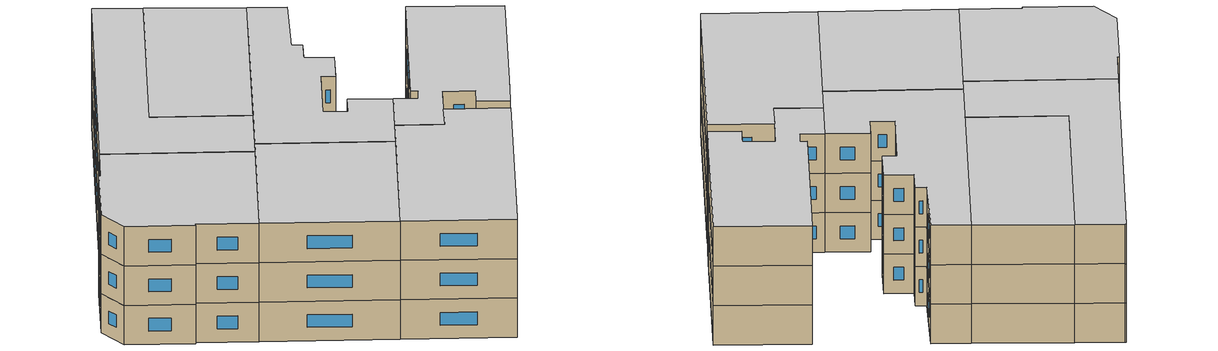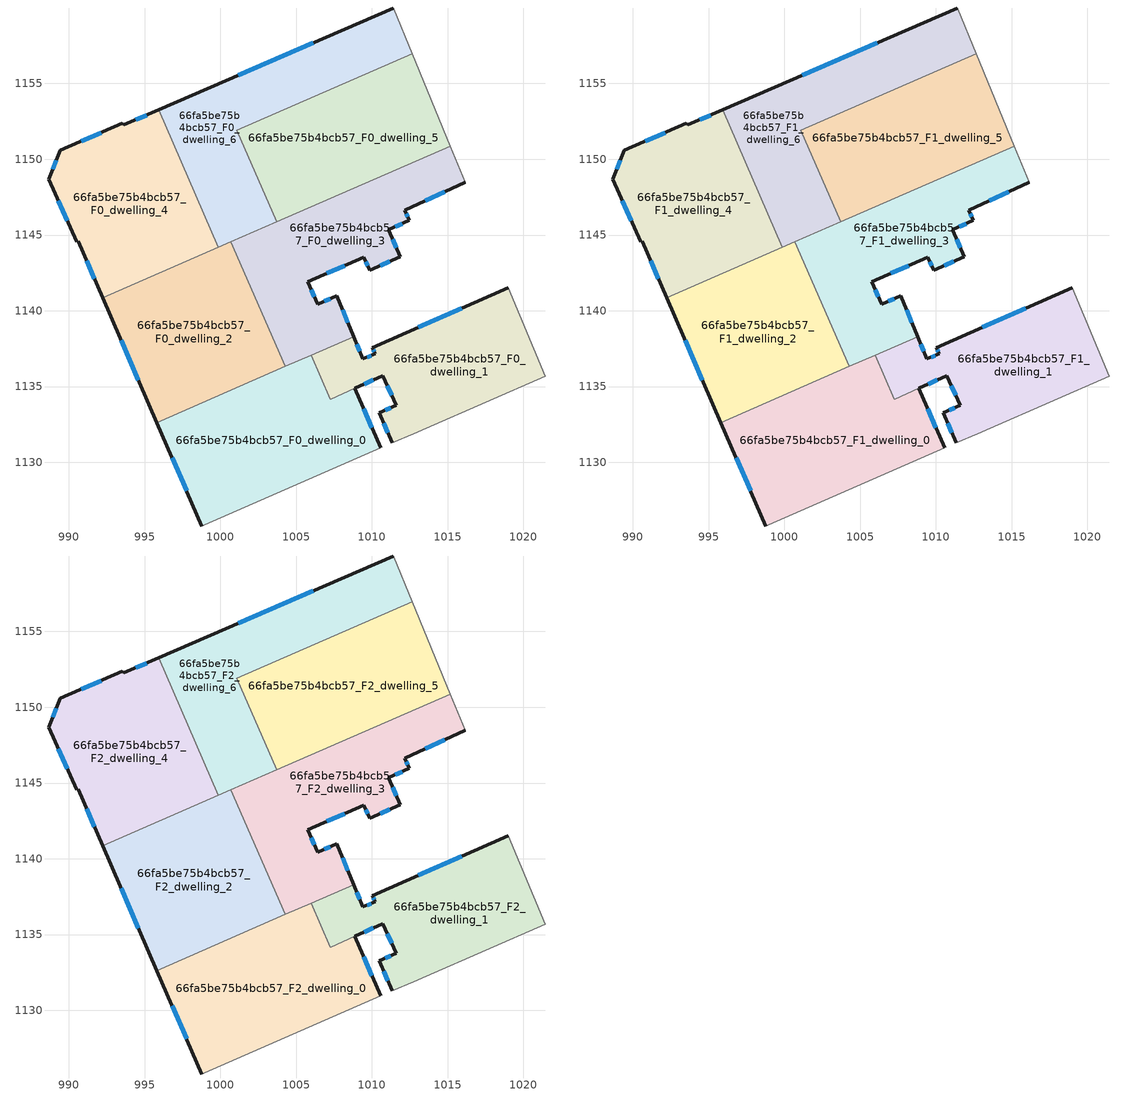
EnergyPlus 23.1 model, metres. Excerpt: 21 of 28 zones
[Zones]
66fa5be75b4bcb57_F0_dwelling_0
 floor ground (EU_floor_Construction): 1008.86,1134.88 1010.59,1130.95 998.98,1125.88 998.77,1125.8 995.81,1132.63 1006,1137.07 1007.26,1134.17 z0
 wall outside (EU_wall_Construction): 1010.59,1130.95 1008.86,1134.88 / 995.81,1132.63 998.77,1125.8 z0:3
 wall adiabatic (EU_wall_Construction): 998.77,1125.8 998.98,1125.88 1010.59,1130.95 z0:3
 wall to 66fa5be75b4bcb57_F0_dwelling_2 (EU_wall_Construction): 1004.28,1136.32 995.81,1132.63 z0:3
 wall to 66fa5be75b4bcb57_F0_dwelling_1 (EU_wall_Construction): 1008.86,1134.88 1007.26,1134.17 1006,1137.07 z0:3
 wall to 66fa5be75b4bcb57_F0_dwelling_3 (EU_wall_Construction): 1006,1137.07 1004.28,1136.32 z0:3
 window (EU_Window_Construction): 1010,1132.29 1009.44,1133.54 / 996.82,1130.3 997.76,1128.12 z1.02:1.98
66fa5be75b4bcb57_F0_dwelling_1
 floor ground (EU_floor_Construction): 1018.99,1141.51 1021.43,1135.68 1013.6,1132.26 1012.75,1131.9 1011.34,1131.28 1010.48,1133.27 1011.61,1133.75 1010.72,1135.72 1007.26,1134.17 1006,1137.07 1008.79,1138.29 1009.4,1136.82 1010.22,1137.16 1010.01,1137.57 z0
 wall outside (EU_wall_Construction): 1018.99,1141.51 1010.01,1137.57 1010.22,1137.16 1009.4,1136.82 1008.79,1138.29 / 1008.86,1134.88 1010.72,1135.72 1011.61,1133.75 1010.48,1133.27 1011.34,1131.28 z0:3
 wall adiabatic (EU_wall_Construction): 1011.34,1131.28 1012.75,1131.9 1013.6,1132.26 1021.43,1135.68 1018.99,1141.51 z0:3
 wall to 66fa5be75b4bcb57_F0_dwelling_3 (EU_wall_Construction): 1008.79,1138.29 1006,1137.07 z0:3
 window (EU_Window_Construction): 1009.19,1137.32 1009,1137.79 / 1009.94,1137.05 1009.68,1136.94 / 1010.08,1137.43 1010.15,1137.3 / 1015.94,1140.17 1013.07,1138.91 / 1010.77,1132.59 1011.05,1131.95 / 1011.23,1133.59 1010.86,1133.43 / 1011.02,1135.05 1011.31,1134.42 / 1009.49,1135.17 1010.09,1135.44 z1.02:1.98
66fa5be75b4bcb57_F0_dwelling_2
 floor ground (EU_floor_Construction): 1000.69,1144.55 1004.28,1136.32 995.81,1132.63 992.23,1140.86 z0
 wall outside (EU_wall_Construction): 992.23,1140.86 995.81,1132.63 z0:3
 wall to 66fa5be75b4bcb57_F0_dwelling_3 (EU_wall_Construction): 1004.28,1136.32 1000.69,1144.55 z0:3
 wall to 66fa5be75b4bcb57_F0_dwelling_4 (EU_wall_Construction): 999.87,1144.19 992.23,1140.86 z0:3
 wall to 66fa5be75b4bcb57_F0_dwelling_6 (EU_wall_Construction): 1000.69,1144.55 999.87,1144.19 z0:3
 window (EU_Window_Construction): 993.45,1138.06 994.59,1135.43 z1.02:1.98
66fa5be75b4bcb57_F0_dwelling_3
 floor ground (EU_floor_Construction): 1015.16,1150.87 1016.15,1148.48 1012.15,1146.63 1012.45,1145.97 1011.08,1145.35 1011.09,1145.31 1011.87,1143.56 1009.84,1142.66 1009.46,1143.53 1005.76,1141.91 1006.42,1140.42 1007.69,1140.99 1008.79,1138.29 1004.28,1136.32 1000.69,1144.55 z0
 wall outside (EU_wall_Construction): 1008.79,1138.29 1007.69,1140.99 1006.42,1140.42 1005.76,1141.91 1009.46,1143.53 1009.84,1142.66 1011.87,1143.56 1011.09,1145.31 1011.08,1145.35 1012.45,1145.97 1012.15,1146.63 1016.15,1148.48 z0:3
 wall adiabatic (EU_wall_Construction): 1016.15,1148.48 1015.16,1150.87 z0:3
 wall to 66fa5be75b4bcb57_F0_dwelling_5 (EU_wall_Construction): 1015.16,1150.87 1003.71,1145.87 z0:3
 wall to 66fa5be75b4bcb57_F0_dwelling_6 (EU_wall_Construction): 1003.71,1145.87 1000.69,1144.55 z0:3
 window (EU_Window_Construction): 1012.35,1146.19 1012.26,1146.4 / 1011.55,1145.56 1011.98,1145.76 / 1011.61,1144.16 1011.36,1144.72 / 1010.53,1142.97 1011.18,1143.26 / 1009.59,1143.23 1009.71,1142.96 / 1007.02,1142.46 1008.2,1142.98 / 1006.2,1140.93 1005.99,1141.4 / 1007.25,1140.79 1006.85,1140.61 / 1008.41,1139.21 1008.06,1140.07 / 1013.51,1147.26 1014.79,1147.85 z1.02:1.98
66fa5be75b4bcb57_F0_dwelling_4
 floor ground (EU_floor_Construction): 995.91,1153.26 999.87,1144.19 992.23,1140.86 990.62,1144.58 990.52,1144.54 988.68,1148.69 989.43,1150.58 993.53,1152.38 993.63,1152.26 z0
 wall outside (EU_wall_Construction): 995.91,1153.26 993.63,1152.26 993.53,1152.38 989.43,1150.58 988.68,1148.69 990.52,1144.54 990.62,1144.58 992.23,1140.86 z0:3
 wall to 66fa5be75b4bcb57_F0_dwelling_6 (EU_wall_Construction): 999.87,1144.19 995.91,1153.26 z0:3
 window (EU_Window_Construction): 995.14,1152.92 994.4,1152.6 / 991.17,1143.32 991.68,1142.13 / 989.3,1147.28 989.89,1145.95 / 989.17,1149.94 988.93,1149.33 / 992.13,1151.76 990.82,1151.19 z1.02:1.98
66fa5be75b4bcb57_F0_dwelling_5
 floor ground (EU_floor_Construction): 1012.65,1156.97 1015.16,1150.87 1003.71,1145.87 1001.07,1151.92 z0
 wall to 66fa5be75b4bcb57_F0_dwelling_6 (EU_wall_Construction): 1012.65,1156.97 1001.07,1151.92 1003.71,1145.87 z0:3
 wall adiabatic (EU_wall_Construction): 1015.16,1150.87 1012.65,1156.97 z0:3
66fa5be75b4bcb57_F0_dwelling_6
 floor ground (EU_floor_Construction): 1011.43,1159.94 1012.65,1156.97 1001.07,1151.92 1003.71,1145.87 999.87,1144.19 995.91,1153.26 1011.39,1159.98 z0
 wall outside (EU_wall_Construction): 1011.39,1159.98 995.91,1153.26 z0:3
 wall adiabatic (EU_wall_Construction): 1012.65,1156.97 1011.43,1159.94 1011.39,1159.98 z0:3
 window (EU_Window_Construction): 1006.12,1157.69 1001.18,1155.54 z1.02:1.98
66fa5be75b4bcb57_F1_dwelling_0
 floor to 66fa5be75b4bcb57_F0_dwelling_0 (EU_floor_Construction): 1008.86,1134.88 1010.59,1130.95 998.98,1125.88 998.77,1125.8 995.81,1132.63 1006,1137.07 1007.26,1134.17 z3
 wall outside (EU_wall_Construction): 1010.59,1130.95 1008.86,1134.88 / 995.81,1132.63 998.77,1125.8 z3:6
 wall adiabatic (EU_wall_Construction): 998.77,1125.8 998.98,1125.88 1010.59,1130.95 z3:6
 wall to 66fa5be75b4bcb57_F1_dwelling_2 (EU_wall_Construction): 1004.28,1136.32 995.81,1132.63 z3:6
 wall to 66fa5be75b4bcb57_F1_dwelling_1 (EU_wall_Construction): 1008.86,1134.88 1007.26,1134.17 1006,1137.07 z3:6
 wall to 66fa5be75b4bcb57_F1_dwelling_3 (EU_wall_Construction): 1006,1137.07 1004.28,1136.32 z3:6
 window (EU_Window_Construction): 1010,1132.29 1009.44,1133.54 / 996.82,1130.3 997.76,1128.12 z4.02:4.98
66fa5be75b4bcb57_F1_dwelling_1
 floor to 66fa5be75b4bcb57_F0_dwelling_1 (EU_floor_Construction): 1018.99,1141.51 1021.43,1135.68 1013.6,1132.26 1012.75,1131.9 1011.34,1131.28 1010.48,1133.27 1011.61,1133.75 1010.72,1135.72 1007.26,1134.17 1006,1137.07 1008.79,1138.29 1009.4,1136.82 1010.22,1137.16 1010.01,1137.57 z3
 wall outside (EU_wall_Construction): 1018.99,1141.51 1010.01,1137.57 1010.22,1137.16 1009.4,1136.82 1008.79,1138.29 / 1008.86,1134.88 1010.72,1135.72 1011.61,1133.75 1010.48,1133.27 1011.34,1131.28 z3:6
 wall adiabatic (EU_wall_Construction): 1011.34,1131.28 1012.75,1131.9 1013.6,1132.26 1021.43,1135.68 1018.99,1141.51 z3:6
 wall to 66fa5be75b4bcb57_F1_dwelling_3 (EU_wall_Construction): 1008.79,1138.29 1006,1137.07 z3:6
 window (EU_Window_Construction): 1009.19,1137.32 1009,1137.79 / 1009.94,1137.05 1009.68,1136.94 / 1010.08,1137.43 1010.15,1137.3 / 1015.94,1140.17 1013.07,1138.91 / 1010.77,1132.59 1011.05,1131.95 / 1011.23,1133.59 1010.86,1133.43 / 1011.02,1135.05 1011.31,1134.42 / 1009.49,1135.17 1010.09,1135.44 z4.02:4.98
66fa5be75b4bcb57_F1_dwelling_2
 floor to 66fa5be75b4bcb57_F0_dwelling_2 (EU_floor_Construction): 1000.69,1144.55 1004.28,1136.32 995.81,1132.63 992.23,1140.86 z3
 wall outside (EU_wall_Construction): 992.23,1140.86 995.81,1132.63 z3:6
 wall to 66fa5be75b4bcb57_F1_dwelling_3 (EU_wall_Construction): 1004.28,1136.32 1000.69,1144.55 z3:6
 wall to 66fa5be75b4bcb57_F1_dwelling_4 (EU_wall_Construction): 999.87,1144.19 992.23,1140.86 z3:6
 wall to 66fa5be75b4bcb57_F1_dwelling_6 (EU_wall_Construction): 1000.69,1144.55 999.87,1144.19 z3:6
 window (EU_Window_Construction): 993.45,1138.06 994.59,1135.43 z4.02:4.98
66fa5be75b4bcb57_F1_dwelling_3
 floor to 66fa5be75b4bcb57_F0_dwelling_3 (EU_floor_Construction): 1015.16,1150.87 1016.15,1148.48 1012.15,1146.63 1012.45,1145.97 1011.08,1145.35 1011.09,1145.31 1011.87,1143.56 1009.84,1142.66 1009.46,1143.53 1005.76,1141.91 1006.42,1140.42 1007.69,1140.99 1008.79,1138.29 1004.28,1136.32 1000.69,1144.55 z3
 wall outside (EU_wall_Construction): 1008.79,1138.29 1007.69,1140.99 1006.42,1140.42 1005.76,1141.91 1009.46,1143.53 1009.84,1142.66 1011.87,1143.56 1011.09,1145.31 1011.08,1145.35 1012.45,1145.97 1012.15,1146.63 1016.15,1148.48 z3:6
 wall adiabatic (EU_wall_Construction): 1016.15,1148.48 1015.16,1150.87 z3:6
 wall to 66fa5be75b4bcb57_F1_dwelling_5 (EU_wall_Construction): 1015.16,1150.87 1003.71,1145.87 z3:6
 wall to 66fa5be75b4bcb57_F1_dwelling_6 (EU_wall_Construction): 1003.71,1145.87 1000.69,1144.55 z3:6
 window (EU_Window_Construction): 1012.35,1146.19 1012.26,1146.4 / 1011.55,1145.56 1011.98,1145.76 / 1011.61,1144.16 1011.36,1144.72 / 1010.53,1142.97 1011.18,1143.26 / 1009.59,1143.23 1009.71,1142.96 / 1007.02,1142.46 1008.2,1142.98 / 1006.2,1140.93 1005.99,1141.4 / 1007.25,1140.79 1006.85,1140.61 / 1008.41,1139.21 1008.06,1140.07 / 1013.51,1147.26 1014.79,1147.85 z4.02:4.98
66fa5be75b4bcb57_F1_dwelling_4
 floor to 66fa5be75b4bcb57_F0_dwelling_4 (EU_floor_Construction): 995.91,1153.26 999.87,1144.19 992.23,1140.86 990.62,1144.58 990.52,1144.54 988.68,1148.69 989.43,1150.58 993.53,1152.38 993.63,1152.26 z3
 wall outside (EU_wall_Construction): 995.91,1153.26 993.63,1152.26 993.53,1152.38 989.43,1150.58 988.68,1148.69 990.52,1144.54 990.62,1144.58 992.23,1140.86 z3:6
 wall to 66fa5be75b4bcb57_F1_dwelling_6 (EU_wall_Construction): 999.87,1144.19 995.91,1153.26 z3:6
 window (EU_Window_Construction): 995.14,1152.92 994.4,1152.6 / 991.17,1143.32 991.68,1142.13 / 989.3,1147.28 989.89,1145.95 / 989.17,1149.94 988.93,1149.33 / 992.13,1151.76 990.82,1151.19 z4.02:4.98
66fa5be75b4bcb57_F1_dwelling_5
 floor to 66fa5be75b4bcb57_F0_dwelling_5 (EU_floor_Construction): 1012.65,1156.97 1015.16,1150.87 1003.71,1145.87 1001.07,1151.92 z3
 wall to 66fa5be75b4bcb57_F1_dwelling_6 (EU_wall_Construction): 1012.65,1156.97 1001.07,1151.92 1003.71,1145.87 z3:6
 wall adiabatic (EU_wall_Construction): 1015.16,1150.87 1012.65,1156.97 z3:6
66fa5be75b4bcb57_F1_dwelling_6
 floor to 66fa5be75b4bcb57_F0_dwelling_6 (EU_floor_Construction): 1011.43,1159.94 1012.65,1156.97 1001.07,1151.92 1003.71,1145.87 999.87,1144.19 995.91,1153.26 1011.39,1159.98 z3
 wall outside (EU_wall_Construction): 1011.39,1159.98 995.91,1153.26 z3:6
 wall adiabatic (EU_wall_Construction): 1012.65,1156.97 1011.43,1159.94 1011.39,1159.98 z3:6
 window (EU_Window_Construction): 1006.12,1157.69 1001.18,1155.54 z4.02:4.98
66fa5be75b4bcb57_F2_dwelling_0
 floor to 66fa5be75b4bcb57_F1_dwelling_0 (EU_floor_Construction): 1008.86,1134.88 1010.59,1130.95 998.98,1125.88 998.77,1125.8 995.81,1132.63 1006,1137.07 1007.26,1134.17 z6
 wall outside (EU_wall_Construction): 1010.59,1130.95 1008.86,1134.88 / 995.81,1132.63 998.77,1125.8 z6:9
 wall adiabatic (EU_wall_Construction): 998.77,1125.8 998.98,1125.88 1010.59,1130.95 z6:9
 wall to 66fa5be75b4bcb57_F2_dwelling_2 (EU_wall_Construction): 1004.28,1136.32 995.81,1132.63 z6:9
 wall to 66fa5be75b4bcb57_F2_dwelling_1 (EU_wall_Construction): 1008.86,1134.88 1007.26,1134.17 1006,1137.07 z6:9
 wall to 66fa5be75b4bcb57_F2_dwelling_3 (EU_wall_Construction): 1006,1137.07 1004.28,1136.32 z6:9
 window (EU_Window_Construction): 1010,1132.29 1009.44,1133.54 / 996.82,1130.3 997.76,1128.12 z7.02:7.98
 ceiling to 66fa5be75b4bcb57_F3_dwelling_0 (EU_floor_Construction): 1010.59,1130.95 1008.86,1134.88 1007.26,1134.17 1006,1137.07 995.81,1132.63 998.77,1125.8 998.98,1125.88 z9
66fa5be75b4bcb57_F2_dwelling_1
 floor to 66fa5be75b4bcb57_F1_dwelling_1 (EU_floor_Construction): 1018.99,1141.51 1021.43,1135.68 1013.6,1132.26 1012.75,1131.9 1011.34,1131.28 1010.48,1133.27 1011.61,1133.75 1010.72,1135.72 1007.26,1134.17 1006,1137.07 1008.79,1138.29 1009.4,1136.82 1010.22,1137.16 1010.01,1137.57 z6
 wall outside (EU_wall_Construction): 1018.99,1141.51 1010.01,1137.57 1010.22,1137.16 1009.4,1136.82 1008.79,1138.29 / 1008.86,1134.88 1010.72,1135.72 1011.61,1133.75 1010.48,1133.27 1011.34,1131.28 z6:9
 wall adiabatic (EU_wall_Construction): 1011.34,1131.28 1012.75,1131.9 1013.6,1132.26 1021.43,1135.68 1018.99,1141.51 z6:9
 wall to 66fa5be75b4bcb57_F2_dwelling_3 (EU_wall_Construction): 1008.79,1138.29 1006,1137.07 z6:9
 window (EU_Window_Construction): 1009.19,1137.32 1009,1137.79 / 1009.94,1137.05 1009.68,1136.94 / 1010.08,1137.43 1010.15,1137.3 / 1015.94,1140.17 1013.07,1138.91 / 1010.77,1132.59 1011.05,1131.95 / 1011.23,1133.59 1010.86,1133.43 / 1011.02,1135.05 1011.31,1134.42 / 1009.49,1135.17 1010.09,1135.44 z7.02:7.98
 ceiling to 66fa5be75b4bcb57_F3_dwelling_1 (EU_floor_Construction): 1021.43,1135.68 1018.99,1141.51 1010.01,1137.57 1010.22,1137.16 1009.4,1136.82 1008.79,1138.29 1006,1137.07 1007.26,1134.17 1010.72,1135.72 1011.61,1133.75 1010.48,1133.27 1011.34,1131.28 1012.75,1131.9 1013.6,1132.26 z9
66fa5be75b4bcb57_F2_dwelling_2
 floor to 66fa5be75b4bcb57_F1_dwelling_2 (EU_floor_Construction): 1000.69,1144.55 1004.28,1136.32 995.81,1132.63 992.23,1140.86 z6
 wall outside (EU_wall_Construction): 992.23,1140.86 995.81,1132.63 z6:9
 wall to 66fa5be75b4bcb57_F2_dwelling_3 (EU_wall_Construction): 1004.28,1136.32 1000.69,1144.55 z6:9
 wall to 66fa5be75b4bcb57_F2_dwelling_4 (EU_wall_Construction): 999.87,1144.19 992.23,1140.86 z6:9
 wall to 66fa5be75b4bcb57_F2_dwelling_6 (EU_wall_Construction): 1000.69,1144.55 999.87,1144.19 z6:9
 window (EU_Window_Construction): 993.45,1138.06 994.59,1135.43 z7.02:7.98
 ceiling to 66fa5be75b4bcb57_F3_dwelling_2 (EU_floor_Construction): 1004.28,1136.32 1000.69,1144.55 992.23,1140.86 995.81,1132.63 z9
66fa5be75b4bcb57_F2_dwelling_3
 floor to 66fa5be75b4bcb57_F1_dwelling_3 (EU_floor_Construction): 1015.16,1150.87 1016.15,1148.48 1012.15,1146.63 1012.45,1145.97 1011.08,1145.35 1011.09,1145.31 1011.87,1143.56 1009.84,1142.66 1009.46,1143.53 1005.76,1141.91 1006.42,1140.42 1007.69,1140.99 1008.79,1138.29 1004.28,1136.32 1000.69,1144.55 z6
 wall outside (EU_wall_Construction): 1008.79,1138.29 1007.69,1140.99 1006.42,1140.42 1005.76,1141.91 1009.46,1143.53 1009.84,1142.66 1011.87,1143.56 1011.09,1145.31 1011.08,1145.35 1012.45,1145.97 1012.15,1146.63 1016.15,1148.48 z6:9
 wall adiabatic (EU_wall_Construction): 1016.15,1148.48 1015.16,1150.87 z6:9
 wall to 66fa5be75b4bcb57_F2_dwelling_5 (EU_wall_Construction): 1015.16,1150.87 1003.71,1145.87 z6:9
 wall to 66fa5be75b4bcb57_F2_dwelling_6 (EU_wall_Construction): 1003.71,1145.87 1000.69,1144.55 z6:9
 window (EU_Window_Construction): 1012.35,1146.19 1012.26,1146.4 / 1011.55,1145.56 1011.98,1145.76 / 1011.61,1144.16 1011.36,1144.72 / 1010.53,1142.97 1011.18,1143.26 / 1009.59,1143.23 1009.71,1142.96 / 1007.02,1142.46 1008.2,1142.98 / 1006.2,1140.93 1005.99,1141.4 / 1007.25,1140.79 1006.85,1140.61 / 1008.41,1139.21 1008.06,1140.07 / 1013.51,1147.26 1014.79,1147.85 z7.02:7.98
 ceiling to 66fa5be75b4bcb57_F3_dwelling_3 (EU_floor_Construction): 1008.79,1138.29 1007.69,1140.99 1006.42,1140.42 1005.76,1141.91 1009.46,1143.53 1009.84,1142.66 1011.87,1143.56 1011.09,1145.31 1011.08,1145.35 1012.45,1145.97 1012.15,1146.63 1016.15,1148.48 1015.16,1150.87 1000.69,1144.55 1004.28,1136.32 z9
66fa5be75b4bcb57_F2_dwelling_4
 floor to 66fa5be75b4bcb57_F1_dwelling_4 (EU_floor_Construction): 995.91,1153.26 999.87,1144.19 992.23,1140.86 990.62,1144.58 990.52,1144.54 988.68,1148.69 989.43,1150.58 993.53,1152.38 993.63,1152.26 z6
 wall outside (EU_wall_Construction): 995.91,1153.26 993.63,1152.26 993.53,1152.38 989.43,1150.58 988.68,1148.69 990.52,1144.54 990.62,1144.58 992.23,1140.86 z6:9
 wall to 66fa5be75b4bcb57_F2_dwelling_6 (EU_wall_Construction): 999.87,1144.19 995.91,1153.26 z6:9
 window (EU_Window_Construction): 995.14,1152.92 994.4,1152.6 / 991.17,1143.32 991.68,1142.13 / 989.3,1147.28 989.89,1145.95 / 989.17,1149.94 988.93,1149.33 / 992.13,1151.76 990.82,1151.19 z7.02:7.98
 ceiling to 66fa5be75b4bcb57_F3_dwelling_4 (EU_floor_Construction): 999.87,1144.19 995.91,1153.26 993.63,1152.26 993.53,1152.38 989.43,1150.58 988.68,1148.69 990.52,1144.54 990.62,1144.58 992.23,1140.86 z9
66fa5be75b4bcb57_F2_dwelling_5
 floor to 66fa5be75b4bcb57_F1_dwelling_5 (EU_floor_Construction): 1012.65,1156.97 1015.16,1150.87 1003.71,1145.87 1001.07,1151.92 z6
 wall to 66fa5be75b4bcb57_F2_dwelling_6 (EU_wall_Construction): 1012.65,1156.97 1001.07,1151.92 1003.71,1145.87 z6:9
 wall adiabatic (EU_wall_Construction): 1015.16,1150.87 1012.65,1156.97 z6:9
 ceiling to 66fa5be75b4bcb57_F3_dwelling_5 (EU_floor_Construction): 1015.16,1150.87 1012.65,1156.97 1001.07,1151.92 1003.71,1145.87 z9
66fa5be75b4bcb57_F2_dwelling_6
 floor to 66fa5be75b4bcb57_F1_dwelling_6 (EU_floor_Construction): 1011.43,1159.94 1012.65,1156.97 1001.07,1151.92 1003.71,1145.87 999.87,1144.19 995.91,1153.26 1011.39,1159.98 z6
 wall outside (EU_wall_Construction): 1011.39,1159.98 995.91,1153.26 z6:9
 wall adiabatic (EU_wall_Construction): 1012.65,1156.97 1011.43,1159.94 1011.39,1159.98 z6:9
 window (EU_Window_Construction): 1006.12,1157.69 1001.18,1155.54 z7.02:7.98
 ceiling to 66fa5be75b4bcb57_F3_dwelling_6 (EU_floor_Construction): 1003.71,1145.87 1001.07,1151.92 1012.65,1156.97 1011.43,1159.94 1011.39,1159.98 995.91,1153.26 999.87,1144.19 z9
[Building]
EU S2 Campaign: North Axis=0; Terrain=City; Solar Distribution=FullExterior
[Site:Location]
Vienna: Latitude=48; Longitude=16.5; Time Zone=1; Elevation=183
[SizingPeriod:WeatherFileDays]
AnnualSizingPeriod: Begin Month=1; Begin Day of Month=1; End Month=12; End Day of Month=31; Day of Week for Start Day=Monday; Use Weather File Daylight Saving Period=No; Use Weather File Rain and Snow Indicators=No
[MATERIAL]
EU_InternalMass_Material: Roughness=MediumRough; Thickness=0.1; Conductivity=1; Density=1800; Specific Heat=900; Thermal Absorptance=0.9; Solar Absorptance=0.7; Visible Absorptance=0.7
[MATERIAL:NOMASS] Roughness=MediumRough; Thermal Absorptance=0.9; Solar Absorptance=0.7; Visible Absorptance=0.7
Name | Thermal Resistance
EU_wall_NoMass | 0.942466
EU_floor_NoMass | 0.66527
[WINDOWMATERIAL:SIMPLEGLAZINGSYSTEM]
EU_Window_SimpleGlazing: UFactor=2.03367; Solar Heat Gain Coefficient=0.65; Visible Transmittance=0.65
[CONSTRUCTION]
EU_wall_Construction: EU_wall_NoMass
EU_floor_Construction: EU_floor_NoMass
EU_Window_Construction: EU_Window_SimpleGlazing
EU_InternalMass_Construction: EU_InternalMass_Material
[ZONE] Type=1; Multiplier=1; Ceiling Height=autocalculate; Floor Area=autocalculate; Part of Total Floor Area=Yes
Name | Volume
66fa5be75b4bcb57_F0_dwelling_0; 66fa5be75b4bcb57_F1_dwelling_0; 66fa5be75b4bcb57_F2_dwelling_0 | 271.191
66fa5be75b4bcb57_F0_dwelling_1 | 226.103
66fa5be75b4bcb57_F1_dwelling_1; 66fa5be75b4bcb57_F2_dwelling_1 | 226.073
66fa5be75b4bcb57_F0_dwelling_2; 66fa5be75b4bcb57_F1_dwelling_2; 66fa5be75b4bcb57_F2_dwelling_2 | 248.64
66fa5be75b4bcb57_F0_dwelling_3; 66fa5be75b4bcb57_F1_dwelling_3; 66fa5be75b4bcb57_F2_dwelling_3 | 248.633
66fa5be75b4bcb57_F0_dwelling_4; 66fa5be75b4bcb57_F1_dwelling_4; 66fa5be75b4bcb57_F2_dwelling_4 | 248.662
66fa5be75b4bcb57_F0_dwelling_5; 66fa5be75b4bcb57_F1_dwelling_5; 66fa5be75b4bcb57_F2_dwelling_5 | 248.645
66fa5be75b4bcb57_F0_dwelling_6; 66fa5be75b4bcb57_F1_dwelling_6; 66fa5be75b4bcb57_F2_dwelling_6 | 248.659
[INTERNALMASS] Construction=EU_InternalMass_Construction
Name | Zone or ZoneList | Surface Area
66fa5be75b4bcb57_F0_dwelling_0_EU_InternalMass | 66fa5be75b4bcb57_F0_dwelling_0 | 90.4015
66fa5be75b4bcb57_F0_dwelling_1_EU_InternalMass | 66fa5be75b4bcb57_F0_dwelling_1 | 75.3672
66fa5be75b4bcb57_F0_dwelling_2_EU_InternalMass | 66fa5be75b4bcb57_F0_dwelling_2 | 82.8776
66fa5be75b4bcb57_F0_dwelling_3_EU_InternalMass | 66fa5be75b4bcb57_F0_dwelling_3 | 82.8776
66fa5be75b4bcb57_F0_dwelling_4_EU_InternalMass | 66fa5be75b4bcb57_F0_dwelling_4 | 82.8864
66fa5be75b4bcb57_F0_dwelling_5_EU_InternalMass | 66fa5be75b4bcb57_F0_dwelling_5 | 82.881
66fa5be75b4bcb57_F0_dwelling_6_EU_InternalMass | 66fa5be75b4bcb57_F0_dwelling_6 | 82.8868
66fa5be75b4bcb57_F1_dwelling_0_EU_InternalMass | 66fa5be75b4bcb57_F1_dwelling_0 | 90.4015
66fa5be75b4bcb57_F1_dwelling_1_EU_InternalMass | 66fa5be75b4bcb57_F1_dwelling_1 | 75.3672
66fa5be75b4bcb57_F1_dwelling_2_EU_InternalMass | 66fa5be75b4bcb57_F1_dwelling_2 | 82.8776
66fa5be75b4bcb57_F1_dwelling_3_EU_InternalMass | 66fa5be75b4bcb57_F1_dwelling_3 | 82.8776
66fa5be75b4bcb57_F1_dwelling_4_EU_InternalMass | 66fa5be75b4bcb57_F1_dwelling_4 | 82.8864
66fa5be75b4bcb57_F1_dwelling_5_EU_InternalMass | 66fa5be75b4bcb57_F1_dwelling_5 | 82.881
66fa5be75b4bcb57_F1_dwelling_6_EU_InternalMass | 66fa5be75b4bcb57_F1_dwelling_6 | 82.8868
66fa5be75b4bcb57_F2_dwelling_0_EU_InternalMass | 66fa5be75b4bcb57_F2_dwelling_0 | 90.4015
66fa5be75b4bcb57_F2_dwelling_1_EU_InternalMass | 66fa5be75b4bcb57_F2_dwelling_1 | 75.3672
66fa5be75b4bcb57_F2_dwelling_2_EU_InternalMass | 66fa5be75b4bcb57_F2_dwelling_2 | 82.8776
66fa5be75b4bcb57_F2_dwelling_3_EU_InternalMass | 66fa5be75b4bcb57_F2_dwelling_3 | 82.8776
66fa5be75b4bcb57_F2_dwelling_4_EU_InternalMass | 66fa5be75b4bcb57_F2_dwelling_4 | 82.8864
66fa5be75b4bcb57_F2_dwelling_5_EU_InternalMass | 66fa5be75b4bcb57_F2_dwelling_5 | 82.881
66fa5be75b4bcb57_F2_dwelling_6_EU_InternalMass | 66fa5be75b4bcb57_F2_dwelling_6 | 82.8868
[OTHEREQUIPMENT] Fuel Type=Electricity; Design Level Calculation Method=Watts/Area; Power per Zone Floor Area=1; Fraction Latent=0; Fraction Radiant=0; Fraction Lost=0; Carbon Dioxide Generation Rate=0; EndUse Subcategory=EU_Step8_InternalGains
Name | Zone or ZoneList or Space or SpaceList | Schedule
EU_Step8_InternalGain_66fa5be75b4bcb57_F0_dwelling_0_f000 | 66fa5be75b4bcb57_F0_dwelling_0 | EU_Step8_GainSchedule_66fa5be75b4bcb57_F0_dwelling_0_f000
EU_Step8_InternalGain_66fa5be75b4bcb57_F0_dwelling_1_f000 | 66fa5be75b4bcb57_F0_dwelling_1 | EU_Step8_GainSchedule_66fa5be75b4bcb57_F0_dwelling_1_f000
EU_Step8_InternalGain_66fa5be75b4bcb57_F0_dwelling_2_f000 | 66fa5be75b4bcb57_F0_dwelling_2 | EU_Step8_GainSchedule_66fa5be75b4bcb57_F0_dwelling_2_f000
EU_Step8_InternalGain_66fa5be75b4bcb57_F0_dwelling_3_f000 | 66fa5be75b4bcb57_F0_dwelling_3 | EU_Step8_GainSchedule_66fa5be75b4bcb57_F0_dwelling_3_f000
EU_Step8_InternalGain_66fa5be75b4bcb57_F0_dwelling_4_f000 | 66fa5be75b4bcb57_F0_dwelling_4 | EU_Step8_GainSchedule_66fa5be75b4bcb57_F0_dwelling_4_f000
EU_Step8_InternalGain_66fa5be75b4bcb57_F0_dwelling_5_f000 | 66fa5be75b4bcb57_F0_dwelling_5 | EU_Step8_GainSchedule_66fa5be75b4bcb57_F0_dwelling_5_f000
EU_Step8_InternalGain_66fa5be75b4bcb57_F0_dwelling_6_f000 | 66fa5be75b4bcb57_F0_dwelling_6 | EU_Step8_GainSchedule_66fa5be75b4bcb57_F0_dwelling_6_f000
EU_Step8_InternalGain_66fa5be75b4bcb57_F1_dwelling_0_f000 | 66fa5be75b4bcb57_F1_dwelling_0 | EU_Step8_GainSchedule_66fa5be75b4bcb57_F1_dwelling_0_f000
EU_Step8_InternalGain_66fa5be75b4bcb57_F1_dwelling_1_f000 | 66fa5be75b4bcb57_F1_dwelling_1 | EU_Step8_GainSchedule_66fa5be75b4bcb57_F1_dwelling_1_f000
EU_Step8_InternalGain_66fa5be75b4bcb57_F1_dwelling_2_f000 | 66fa5be75b4bcb57_F1_dwelling_2 | EU_Step8_GainSchedule_66fa5be75b4bcb57_F1_dwelling_2_f000
EU_Step8_InternalGain_66fa5be75b4bcb57_F1_dwelling_3_f000 | 66fa5be75b4bcb57_F1_dwelling_3 | EU_Step8_GainSchedule_66fa5be75b4bcb57_F1_dwelling_3_f000
EU_Step8_InternalGain_66fa5be75b4bcb57_F1_dwelling_4_f000 | 66fa5be75b4bcb57_F1_dwelling_4 | EU_Step8_GainSchedule_66fa5be75b4bcb57_F1_dwelling_4_f000
EU_Step8_InternalGain_66fa5be75b4bcb57_F1_dwelling_5_f000 | 66fa5be75b4bcb57_F1_dwelling_5 | EU_Step8_GainSchedule_66fa5be75b4bcb57_F1_dwelling_5_f000
EU_Step8_InternalGain_66fa5be75b4bcb57_F1_dwelling_6_f000 | 66fa5be75b4bcb57_F1_dwelling_6 | EU_Step8_GainSchedule_66fa5be75b4bcb57_F1_dwelling_6_f000
EU_Step8_InternalGain_66fa5be75b4bcb57_F2_dwelling_0_f000 | 66fa5be75b4bcb57_F2_dwelling_0 | EU_Step8_GainSchedule_66fa5be75b4bcb57_F2_dwelling_0_f000
EU_Step8_InternalGain_66fa5be75b4bcb57_F2_dwelling_1_f000 | 66fa5be75b4bcb57_F2_dwelling_1 | EU_Step8_GainSchedule_66fa5be75b4bcb57_F2_dwelling_1_f000
EU_Step8_InternalGain_66fa5be75b4bcb57_F2_dwelling_2_f000 | 66fa5be75b4bcb57_F2_dwelling_2 | EU_Step8_GainSchedule_66fa5be75b4bcb57_F2_dwelling_2_f000
EU_Step8_InternalGain_66fa5be75b4bcb57_F2_dwelling_3_f000 | 66fa5be75b4bcb57_F2_dwelling_3 | EU_Step8_GainSchedule_66fa5be75b4bcb57_F2_dwelling_3_f000
EU_Step8_InternalGain_66fa5be75b4bcb57_F2_dwelling_4_f000 | 66fa5be75b4bcb57_F2_dwelling_4 | EU_Step8_GainSchedule_66fa5be75b4bcb57_F2_dwelling_4_f000
EU_Step8_InternalGain_66fa5be75b4bcb57_F2_dwelling_5_f000 | 66fa5be75b4bcb57_F2_dwelling_5 | EU_Step8_GainSchedule_66fa5be75b4bcb57_F2_dwelling_5_f000
EU_Step8_InternalGain_66fa5be75b4bcb57_F2_dwelling_6_f000 | 66fa5be75b4bcb57_F2_dwelling_6 | EU_Step8_GainSchedule_66fa5be75b4bcb57_F2_dwelling_6_f000
[ZONEVENTILATION:DESIGNFLOWRATE] Schedule=EU_AlwaysOn; Design Flow Rate Calculation Method=AirChanges/Hour; Air Changes per Hour=0.530523; Ventilation Type=Natural; Fan Pressure Rise=0; Fan Total Efficiency=1; Constant Term Coefficient=1; Temperature Term Coefficient=0; Velocity Term Coefficient=0; Velocity Squared Term Coefficient=0; Minimum Indoor Temperature=-100; Maximum Indoor Temperature=100; Delta Temperature=-100; Minimum Outdoor Temperature=-100; Maximum Outdoor Temperature=100; Maximum Wind Speed=40
Name | Zone or ZoneList or Space or SpaceList
EU_ConstantAir_66fa5be75b4bcb57_F0_dwelling_0 | 66fa5be75b4bcb57_F0_dwelling_0
EU_ConstantAir_66fa5be75b4bcb57_F0_dwelling_1 | 66fa5be75b4bcb57_F0_dwelling_1
EU_ConstantAir_66fa5be75b4bcb57_F0_dwelling_2 | 66fa5be75b4bcb57_F0_dwelling_2
EU_ConstantAir_66fa5be75b4bcb57_F0_dwelling_3 | 66fa5be75b4bcb57_F0_dwelling_3
EU_ConstantAir_66fa5be75b4bcb57_F0_dwelling_4 | 66fa5be75b4bcb57_F0_dwelling_4
EU_ConstantAir_66fa5be75b4bcb57_F0_dwelling_5 | 66fa5be75b4bcb57_F0_dwelling_5
EU_ConstantAir_66fa5be75b4bcb57_F0_dwelling_6 | 66fa5be75b4bcb57_F0_dwelling_6
EU_ConstantAir_66fa5be75b4bcb57_F1_dwelling_0 | 66fa5be75b4bcb57_F1_dwelling_0
EU_ConstantAir_66fa5be75b4bcb57_F1_dwelling_1 | 66fa5be75b4bcb57_F1_dwelling_1
EU_ConstantAir_66fa5be75b4bcb57_F1_dwelling_2 | 66fa5be75b4bcb57_F1_dwelling_2
EU_ConstantAir_66fa5be75b4bcb57_F1_dwelling_3 | 66fa5be75b4bcb57_F1_dwelling_3
EU_ConstantAir_66fa5be75b4bcb57_F1_dwelling_4 | 66fa5be75b4bcb57_F1_dwelling_4
EU_ConstantAir_66fa5be75b4bcb57_F1_dwelling_5 | 66fa5be75b4bcb57_F1_dwelling_5
EU_ConstantAir_66fa5be75b4bcb57_F1_dwelling_6 | 66fa5be75b4bcb57_F1_dwelling_6
EU_ConstantAir_66fa5be75b4bcb57_F2_dwelling_0 | 66fa5be75b4bcb57_F2_dwelling_0
EU_ConstantAir_66fa5be75b4bcb57_F2_dwelling_1 | 66fa5be75b4bcb57_F2_dwelling_1
EU_ConstantAir_66fa5be75b4bcb57_F2_dwelling_2 | 66fa5be75b4bcb57_F2_dwelling_2
EU_ConstantAir_66fa5be75b4bcb57_F2_dwelling_3 | 66fa5be75b4bcb57_F2_dwelling_3
EU_ConstantAir_66fa5be75b4bcb57_F2_dwelling_4 | 66fa5be75b4bcb57_F2_dwelling_4
EU_ConstantAir_66fa5be75b4bcb57_F2_dwelling_5 | 66fa5be75b4bcb57_F2_dwelling_5
EU_ConstantAir_66fa5be75b4bcb57_F2_dwelling_6 | 66fa5be75b4bcb57_F2_dwelling_6
[HVACTEMPLATE:THERMOSTAT] Constant Heating Setpoint=20; Constant Cooling Setpoint=50
EU_HeatOnly_66fa5be75b4bcb57_F0_dwelling_0; EU_HeatOnly_66fa5be75b4bcb57_F0_dwelling_1; EU_HeatOnly_66fa5be75b4bcb57_F0_dwelling_2; EU_HeatOnly_66fa5be75b4bcb57_F0_dwelling_3; EU_HeatOnly_66fa5be75b4bcb57_F0_dwelling_4; EU_HeatOnly_66fa5be75b4bcb57_F0_dwelling_5; EU_HeatOnly_66fa5be75b4bcb57_F0_dwelling_6; EU_HeatOnly_66fa5be75b4bcb57_F1_dwelling_0; EU_HeatOnly_66fa5be75b4bcb57_F1_dwelling_1; EU_HeatOnly_66fa5be75b4bcb57_F1_dwelling_2; EU_HeatOnly_66fa5be75b4bcb57_F1_dwelling_3; EU_HeatOnly_66fa5be75b4bcb57_F1_dwelling_4; EU_HeatOnly_66fa5be75b4bcb57_F1_dwelling_5; EU_HeatOnly_66fa5be75b4bcb57_F1_dwelling_6; EU_HeatOnly_66fa5be75b4bcb57_F2_dwelling_0; EU_HeatOnly_66fa5be75b4bcb57_F2_dwelling_1; EU_HeatOnly_66fa5be75b4bcb57_F2_dwelling_2; EU_HeatOnly_66fa5be75b4bcb57_F2_dwelling_3; EU_HeatOnly_66fa5be75b4bcb57_F2_dwelling_4; EU_HeatOnly_66fa5be75b4bcb57_F2_dwelling_5; EU_HeatOnly_66fa5be75b4bcb57_F2_dwelling_6; EU_HeatOnly_66fa5be75b4bcb57_F3_dwelling_0; EU_HeatOnly_66fa5be75b4bcb57_F3_dwelling_1; EU_HeatOnly_66fa5be75b4bcb57_F3_dwelling_2; EU_HeatOnly_66fa5be75b4bcb57_F3_dwelling_3; EU_HeatOnly_66fa5be75b4bcb57_F3_dwelling_4; EU_HeatOnly_66fa5be75b4bcb57_F3_dwelling_5; EU_HeatOnly_66fa5be75b4bcb57_F3_dwelling_6
[HVACTEMPLATE:ZONE:IDEALLOADSAIRSYSTEM] System Availability Schedule=EU_AlwaysOn; Maximum Heating Supply Air Temperature=50; Minimum Cooling Supply Air Temperature=13; Maximum Heating Supply Air Humidity Ratio=0.0156; Minimum Cooling Supply Air Humidity Ratio=0.0077; Heating Limit=NoLimit; Cooling Limit=NoLimit; Heating Availability Schedule=EU_AlwaysOn; Cooling Availability Schedule=EU_CoolingOff; Dehumidification Control Type=ConstantSensibleHeatRatio; Cooling Sensible Heat Ratio=0.7; Dehumidification Setpoint=60; Humidification Control Type=None; Humidification Setpoint=30; Outdoor Air Method=None; Outdoor Air Flow Rate per Person=0.00944; Outdoor Air Flow Rate per Zone Floor Area=0; Outdoor Air Flow Rate per Zone=0; Demand Controlled Ventilation Type=None; Outdoor Air Economizer Type=NoEconomizer; Heat Recovery Type=None; Sensible Heat Recovery Effectiveness=0.7; Latent Heat Recovery Effectiveness=0.65
Name | Template Thermostat
66fa5be75b4bcb57_F0_dwelling_0 | EU_HeatOnly_66fa5be75b4bcb57_F0_dwelling_0
66fa5be75b4bcb57_F0_dwelling_1 | EU_HeatOnly_66fa5be75b4bcb57_F0_dwelling_1
66fa5be75b4bcb57_F0_dwelling_2 | EU_HeatOnly_66fa5be75b4bcb57_F0_dwelling_2
66fa5be75b4bcb57_F0_dwelling_3 | EU_HeatOnly_66fa5be75b4bcb57_F0_dwelling_3
66fa5be75b4bcb57_F0_dwelling_4 | EU_HeatOnly_66fa5be75b4bcb57_F0_dwelling_4
66fa5be75b4bcb57_F0_dwelling_5 | EU_HeatOnly_66fa5be75b4bcb57_F0_dwelling_5
66fa5be75b4bcb57_F0_dwelling_6 | EU_HeatOnly_66fa5be75b4bcb57_F0_dwelling_6
66fa5be75b4bcb57_F1_dwelling_0 | EU_HeatOnly_66fa5be75b4bcb57_F1_dwelling_0
66fa5be75b4bcb57_F1_dwelling_1 | EU_HeatOnly_66fa5be75b4bcb57_F1_dwelling_1
66fa5be75b4bcb57_F1_dwelling_2 | EU_HeatOnly_66fa5be75b4bcb57_F1_dwelling_2
66fa5be75b4bcb57_F1_dwelling_3 | EU_HeatOnly_66fa5be75b4bcb57_F1_dwelling_3
66fa5be75b4bcb57_F1_dwelling_4 | EU_HeatOnly_66fa5be75b4bcb57_F1_dwelling_4
66fa5be75b4bcb57_F1_dwelling_5 | EU_HeatOnly_66fa5be75b4bcb57_F1_dwelling_5
66fa5be75b4bcb57_F1_dwelling_6 | EU_HeatOnly_66fa5be75b4bcb57_F1_dwelling_6
66fa5be75b4bcb57_F2_dwelling_0 | EU_HeatOnly_66fa5be75b4bcb57_F2_dwelling_0
66fa5be75b4bcb57_F2_dwelling_1 | EU_HeatOnly_66fa5be75b4bcb57_F2_dwelling_1
66fa5be75b4bcb57_F2_dwelling_2 | EU_HeatOnly_66fa5be75b4bcb57_F2_dwelling_2
66fa5be75b4bcb57_F2_dwelling_3 | EU_HeatOnly_66fa5be75b4bcb57_F2_dwelling_3
66fa5be75b4bcb57_F2_dwelling_4 | EU_HeatOnly_66fa5be75b4bcb57_F2_dwelling_4
66fa5be75b4bcb57_F2_dwelling_5 | EU_HeatOnly_66fa5be75b4bcb57_F2_dwelling_5
66fa5be75b4bcb57_F2_dwelling_6 | EU_HeatOnly_66fa5be75b4bcb57_F2_dwelling_6
[SIZING:ZONE] Zone Cooling Design Supply Air Temperature Input Method=SupplyAirTemperature; Zone Cooling Design Supply Air Temperature=13; Zone Heating Design Supply Air Temperature Input Method=SupplyAirTemperature; Zone Heating Design Supply Air Temperature=50; Zone Cooling Design Supply Air Humidity Ratio=0.008; Zone Heating Design Supply Air Humidity Ratio=0.008; Cooling Design Air Flow Method=DesignDay; Cooling Design Air Flow Rate=0; Cooling Minimum Air Flow per Zone Floor Area=0.000762; Cooling Minimum Air Flow=0; Cooling Minimum Air Flow Fraction=0.2; Heating Design Air Flow Method=DesignDay; Heating Design Air Flow Rate=0; Heating Maximum Air Flow per Zone Floor Area=0.002032; Heating Maximum Air Flow=0.141576; Heating Maximum Air Flow Fraction=0.3; Account for Dedicated Outdoor Air System=No; Dedicated Outdoor Air System Control Strategy=NeutralSupplyAir; Dedicated Outdoor Air Low Setpoint Temperature for Design=autosize; Dedicated Outdoor Air High Setpoint Temperature for Design=autosize; Zone Load Sizing Method=Sensible Load Only No Latent Load; Zone Latent Cooling Design Supply Air Humidity Ratio Input Method=HumidityRatioDifference; Zone Cooling Design Supply Air Humidity Ratio Difference=0.005; Zone Latent Heating Design Supply Air Humidity Ratio Input Method=HumidityRatioDifference; Zone Humidification Design Supply Air Humidity Ratio Difference=0.005
66fa5be75b4bcb57_F0_dwelling_0; 66fa5be75b4bcb57_F0_dwelling_1; 66fa5be75b4bcb57_F0_dwelling_2; 66fa5be75b4bcb57_F0_dwelling_3; 66fa5be75b4bcb57_F0_dwelling_4; 66fa5be75b4bcb57_F0_dwelling_5; 66fa5be75b4bcb57_F0_dwelling_6; 66fa5be75b4bcb57_F1_dwelling_0; 66fa5be75b4bcb57_F1_dwelling_1; 66fa5be75b4bcb57_F1_dwelling_2; 66fa5be75b4bcb57_F1_dwelling_3; 66fa5be75b4bcb57_F1_dwelling_4; 66fa5be75b4bcb57_F1_dwelling_5; 66fa5be75b4bcb57_F1_dwelling_6; 66fa5be75b4bcb57_F2_dwelling_0; 66fa5be75b4bcb57_F2_dwelling_1; 66fa5be75b4bcb57_F2_dwelling_2; 66fa5be75b4bcb57_F2_dwelling_3; 66fa5be75b4bcb57_F2_dwelling_4; 66fa5be75b4bcb57_F2_dwelling_5; 66fa5be75b4bcb57_F2_dwelling_6
[SCHEDULE:CONSTANT]
Name | Hourly Value
EU_AlwaysOn | 1
EU_CoolingOff | 0
[SCHEDULE:FILE] Column Number=1; Rows to Skip at Top=0; Number of Hours of Data=8760; Column Separator=Comma; Interpolate to Timestep=No; Minutes per Item=60; Adjust Schedule for Daylight Savings=Yes
Name | File
EU_Step8_GainSchedule_66fa5be75b4bcb57_F0_dwelling_0_f000 | ../../schedules/66fa5be75b4bcb57/66fa5be75b4bcb57_F0_dwelling_0_f000_gain.csv
EU_Step8_GainSchedule_66fa5be75b4bcb57_F0_dwelling_1_f000 | ../../schedules/66fa5be75b4bcb57/66fa5be75b4bcb57_F0_dwelling_1_f000_gain.csv
EU_Step8_GainSchedule_66fa5be75b4bcb57_F0_dwelling_2_f000 | ../../schedules/66fa5be75b4bcb57/66fa5be75b4bcb57_F0_dwelling_2_f000_gain.csv
EU_Step8_GainSchedule_66fa5be75b4bcb57_F0_dwelling_3_f000 | ../../schedules/66fa5be75b4bcb57/66fa5be75b4bcb57_F0_dwelling_3_f000_gain.csv
EU_Step8_GainSchedule_66fa5be75b4bcb57_F0_dwelling_4_f000 | ../../schedules/66fa5be75b4bcb57/66fa5be75b4bcb57_F0_dwelling_4_f000_gain.csv
EU_Step8_GainSchedule_66fa5be75b4bcb57_F0_dwelling_5_f000 | ../../schedules/66fa5be75b4bcb57/66fa5be75b4bcb57_F0_dwelling_5_f000_gain.csv
EU_Step8_GainSchedule_66fa5be75b4bcb57_F0_dwelling_6_f000 | ../../schedules/66fa5be75b4bcb57/66fa5be75b4bcb57_F0_dwelling_6_f000_gain.csv
EU_Step8_GainSchedule_66fa5be75b4bcb57_F1_dwelling_0_f000 | ../../schedules/66fa5be75b4bcb57/66fa5be75b4bcb57_F1_dwelling_0_f000_gain.csv
EU_Step8_GainSchedule_66fa5be75b4bcb57_F1_dwelling_1_f000 | ../../schedules/66fa5be75b4bcb57/66fa5be75b4bcb57_F1_dwelling_1_f000_gain.csv
EU_Step8_GainSchedule_66fa5be75b4bcb57_F1_dwelling_2_f000 | ../../schedules/66fa5be75b4bcb57/66fa5be75b4bcb57_F1_dwelling_2_f000_gain.csv
EU_Step8_GainSchedule_66fa5be75b4bcb57_F1_dwelling_3_f000 | ../../schedules/66fa5be75b4bcb57/66fa5be75b4bcb57_F1_dwelling_3_f000_gain.csv
EU_Step8_GainSchedule_66fa5be75b4bcb57_F1_dwelling_4_f000 | ../../schedules/66fa5be75b4bcb57/66fa5be75b4bcb57_F1_dwelling_4_f000_gain.csv
EU_Step8_GainSchedule_66fa5be75b4bcb57_F1_dwelling_5_f000 | ../../schedules/66fa5be75b4bcb57/66fa5be75b4bcb57_F1_dwelling_5_f000_gain.csv
EU_Step8_GainSchedule_66fa5be75b4bcb57_F1_dwelling_6_f000 | ../../schedules/66fa5be75b4bcb57/66fa5be75b4bcb57_F1_dwelling_6_f000_gain.csv
EU_Step8_GainSchedule_66fa5be75b4bcb57_F2_dwelling_0_f000 | ../../schedules/66fa5be75b4bcb57/66fa5be75b4bcb57_F2_dwelling_0_f000_gain.csv
EU_Step8_GainSchedule_66fa5be75b4bcb57_F2_dwelling_1_f000 | ../../schedules/66fa5be75b4bcb57/66fa5be75b4bcb57_F2_dwelling_1_f000_gain.csv
EU_Step8_GainSchedule_66fa5be75b4bcb57_F2_dwelling_2_f000 | ../../schedules/66fa5be75b4bcb57/66fa5be75b4bcb57_F2_dwelling_2_f000_gain.csv
EU_Step8_GainSchedule_66fa5be75b4bcb57_F2_dwelling_3_f000 | ../../schedules/66fa5be75b4bcb57/66fa5be75b4bcb57_F2_dwelling_3_f000_gain.csv
EU_Step8_GainSchedule_66fa5be75b4bcb57_F2_dwelling_4_f000 | ../../schedules/66fa5be75b4bcb57/66fa5be75b4bcb57_F2_dwelling_4_f000_gain.csv
EU_Step8_GainSchedule_66fa5be75b4bcb57_F2_dwelling_5_f000 | ../../schedules/66fa5be75b4bcb57/66fa5be75b4bcb57_F2_dwelling_5_f000_gain.csv
EU_Step8_GainSchedule_66fa5be75b4bcb57_F2_dwelling_6_f000 | ../../schedules/66fa5be75b4bcb57/66fa5be75b4bcb57_F2_dwelling_6_f000_gain.csv
